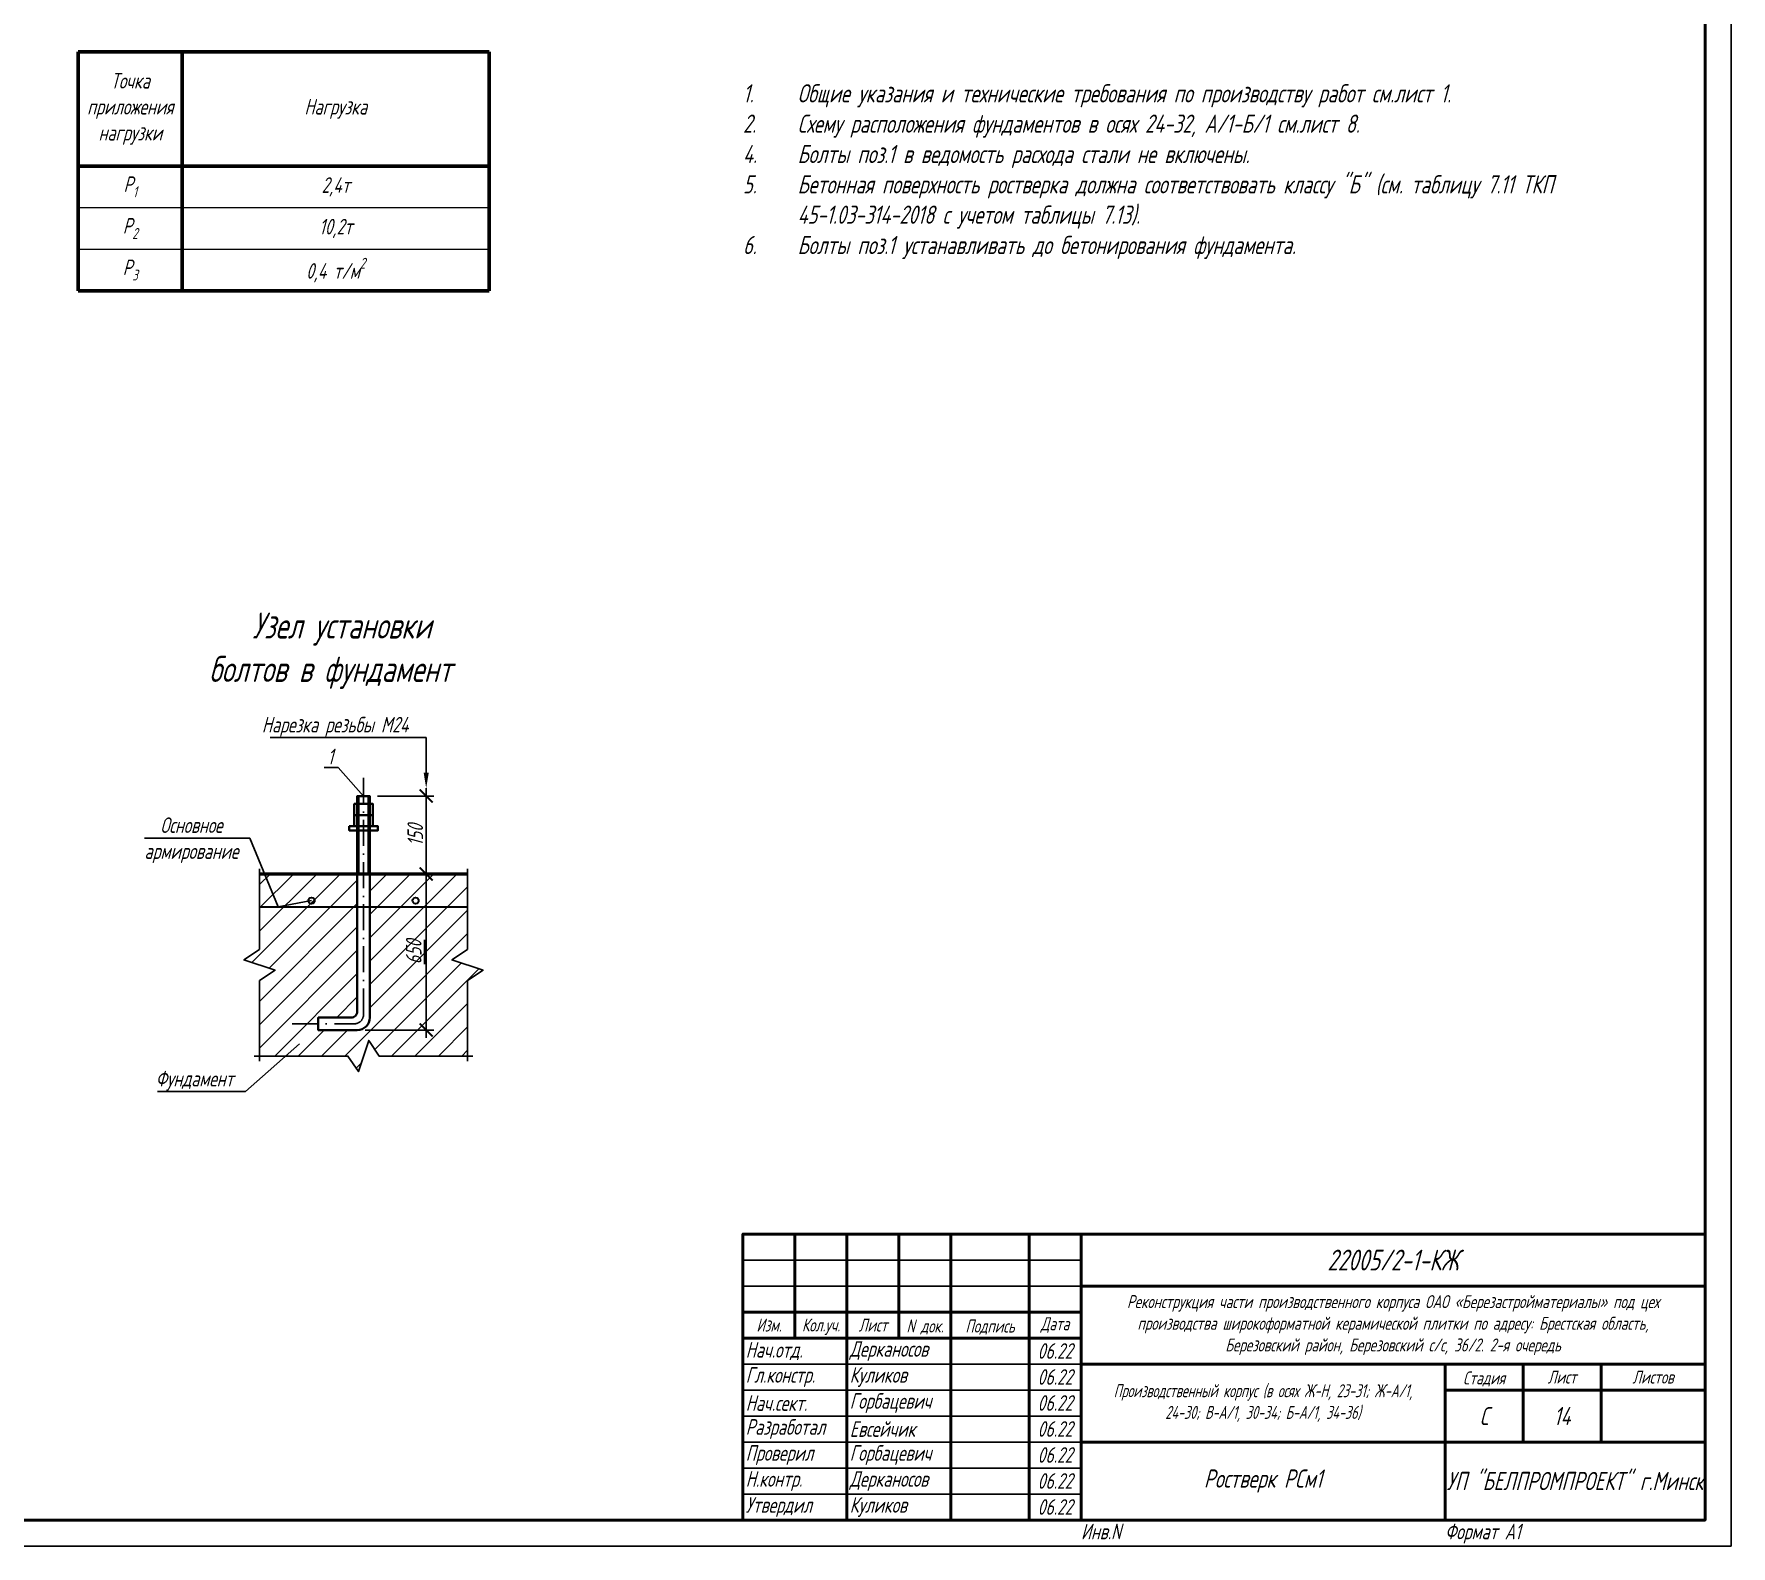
# Model space of a CAD drawing. Header units: millimetres. Extents: x 47215 to 48111, y -15059 to -14168.
# Drawn here: x 47729.9 to 48056.2, y -14761.8 to -14471 of the extents above; entities that cross this region are included whole.
import ezdxf
from ezdxf import colors
from ezdxf.entities.mleader import LeaderData, LeaderLine
from ezdxf.math import Vec2, Vec3

# ---------------------------------------------------------------- set-up
doc = ezdxf.new("R2010")
doc.units = ezdxf.units.MM
doc.linetypes.add('ОСЕВАЯ_МЕЛКАЯ', pattern=[8, 5, -1.5, 0, -1.5])
doc.layers.get('Defpoints').update_dxf_attribs({"color": 255})
for name, color, linetype, lineweight in [('!выноски_0.25', 185, 'Continuous', 25), ('!Текст', 7, 'Continuous', 25), ('Арматура', 214, 'Continuous', 53), ('Выноски', 7, 'Continuous', 25), ('Обозначения', 102, 'Continuous', 25), ('Размеры', 170, 'Continuous', 25), ('Ростверки', 26, 'Continuous', 53)]:
    doc.layers.add(name, color=color, linetype=linetype, lineweight=lineweight)
doc.styles.add('2.5', font='simplex.shx', dxfattribs={"width": 0.65, "oblique": 15, "height": 2.5})
doc.styles.add('3.0', font='simplex.shx', dxfattribs={"width": 0.7, "oblique": 15, "height": 3})
doc.styles.add('3.5', font='simplex.shx', dxfattribs={"width": 0.7, "oblique": 15, "height": 3.5})
doc.styles.add('5.0', font='simplex.shx', dxfattribs={"width": 0.7, "oblique": 15, "height": 5})
doc.styles.add('knv_2.5', font='simplex.shx', dxfattribs={"width": 0.7, "oblique": 15, "height": 2.5})
doc.styles.add('knv_3', font='simplex.shx', dxfattribs={"width": 0.7, "oblique": 15, "height": 3})
doc.styles.add('knv_3.5', font='simplex.shx', dxfattribs={"width": 0.7, "oblique": 15, "height": 3.5})
doc.styles.add('SIMPLEX', font='simplex.shx', dxfattribs={"width": 0.7, "oblique": 15})
doc.styles.add('стиль1-3', font='simplex.shx', dxfattribs={"width": 0.7, "oblique": 15, "height": 3})
doc.dimstyles.new('10-3', dxfattribs={"dimtxt": 3, "dimasz": 2.5, "dimexe": 1.5, "dimexo": 1.5, "dimgap": 0.6, "dimtad": 1, "dimdec": 0, "dimlfac": 10, "dimtxsty": '3.0', "dimblk": 'ARCHTICK', "dimcen": 2.5, "dimdle": 1.5, "dimadec": 0, "dimazin": 0, "dimtfac": 1, "dimtdec": 0, "dimtmove": 1, "dimatfit": 3, "dimldrblk": 'OPEN30', "dimfxl": 1.5, "dimarcsym": 0})

# ---------------------------------------------------------------- blocks, each defined once
blk = doc.blocks.new('_ArchTick')
at = {"color": 0, "linetype": 'ByBlock', "const_width": 0.15}
blk.add_lwpolyline([(-0.5, -0.5), (0.5, 0.5)], dxfattribs=at)
blk = doc.blocks.new('*D135')
at = {"layer": 'Defpoints', "color": 0, "transparency": 16777216}
for p in [(47794.47, -14617.54), (47794.47, -14632.54), (47805.32, -14632.54)]:
    blk.add_point(p, dxfattribs=at)
at = {"layer": 'Размеры', "color": 0, "lineweight": -2, "transparency": 16777216}
for p, q in [((47805.32, -14616.04), (47805.32, -14634.04)), ((47795.97, -14617.54), (47806.82, -14617.54)), ((47795.97, -14632.54), (47806.82, -14632.54))]:
    blk.add_line(p, q, dxfattribs=at)
at = {"layer": 'Размеры', "color": 0, "lineweight": -2, "transparency": 16777216, "xscale": 2.5, "yscale": 2.5, "zscale": 2.5}
for p, rotation in [((47805.32, -14617.54), 90), ((47805.32, -14632.54), 270)]:
    blk.add_blockref('_ArchTick', p, dxfattribs=dict(at, rotation=rotation))
at = {"layer": 'Размеры', "color": 0, "transparency": 16777216, "insert": (47803.22, -14625.04), "char_height": 3, "attachment_point": 5, "rotation": 90, "style": '3.0'}
blk.add_mtext('150', dxfattribs=at)
blk = doc.blocks.new('_Open30')
at = {"color": 0, "linetype": 'ByBlock', "lineweight": -2}
for p, q in [((-1, 0.27), (0, 0)), ((0, 0), (-1, -0.27)), ((0, 0), (-1, 0))]:
    blk.add_line(p, q, dxfattribs=at)
blk = doc.blocks.new('*D136')
at = {"layer": 'Defpoints', "color": 0, "transparency": 16777216}
for p in [(47794.47, -14632.54), (47792.07, -14662.54), (47805.32, -14662.54)]:
    blk.add_point(p, dxfattribs=at)
at = {"layer": 'Размеры', "color": 0, "lineweight": -2, "transparency": 16777216}
for p, q in [((47795.97, -14632.54), (47806.82, -14632.54)), ((47805.32, -14631.04), (47805.32, -14664.04)), ((47793.57, -14662.54), (47806.82, -14662.54))]:
    blk.add_line(p, q, dxfattribs=at)
at = {"layer": 'Размеры', "color": 0, "lineweight": -2, "transparency": 16777216, "xscale": 2.5, "yscale": 2.5, "zscale": 2.5}
for p, rotation in [((47805.32, -14632.54), 90), ((47805.32, -14662.54), 270)]:
    blk.add_blockref('_ArchTick', p, dxfattribs=dict(at, rotation=rotation))
at = {"layer": 'Размеры', "color": 0, "transparency": 16777216, "insert": (47802.92, -14647.54), "char_height": 3, "attachment_point": 5, "rotation": 90, "style": '3.0'}
blk.add_mtext('\\L650', dxfattribs=at)
blk = doc.blocks.new('_None')
blk = doc.blocks.new('*T20')
at = {"color": 0, "linetype": 'Continuous', "lineweight": 60, "transparency": 16777216}
for p, q in [((0, 0), (79, 0)), ((0, 0), (0, -46)), ((20, 0), (20, -46)), ((79, 0), (79, -46)), ((0, -22), (79, -22)), ((0, -46), (79, -46))]:
    blk.add_line(p, q, dxfattribs=at)
at = {"color": 0, "linetype": 'Continuous', "lineweight": 15, "transparency": 16777216}
for p, q in [((0, -30), (79, -30)), ((0, -38), (79, -38))]:
    blk.add_line(p, q, dxfattribs=at)
at = {"color": 0, "transparency": 16777216, "char_height": 3, "attachment_point": 5, "style": 'SIMPLEX'}
for s, insert, width in [('Точка приложения нагрузки', (10, -11), 20), ('Нагрузка', (49.5, -11), 56.0011), ('\\A1;P{\\H0.7x;\\S^ 1;}', (10, -26), 17), ('2,4т', (49.5, -26), 56.0011), ('\\A1;P{\\H0.7x;\\S^ 2;}', (10, -34), 17), ('10,2т', (49.5, -34), 56.0011), ('\\A1;P{\\H0.7x;\\S^ 3;}', (10, -42), 17), ('\\A1;0,4 т/м{\\H0.7x;\\S2^ ;}', (49.5, -42), 56.0011)]:
    blk.add_mtext(s, dxfattribs=dict(at, insert=insert, width=width))

msp = doc.modelspace()

# ---------------------------------------------------------------- hatches: boundary and pattern name
h = msp.add_hatch()
h.set_pattern_fill('ANSI31', color=256)
h.set_pattern_definition([(45, (3548.6827, -483.004), (-2.24506403, 2.24506403), [])])
h.paths.add_polyline_path([(47792.071, -14632.538), (47773.271, -14632.538), (47773.271, -14647.038), (47770.271, -14649.038), (47776.271, -14651.038), (47773.271, -14653.038), (47773.271, -14667.538), (47790.271, -14667.538), (47792.271, -14670.538), (47794.271, -14664.538), (47796.271, -14667.538), (47813.271, -14667.538), (47813.271, -14653.038), (47816.271, -14651.038), (47810.271, -14649.038), (47813.271, -14647.038), (47813.271, -14632.538), (47794.471, -14632.538), (47794.471, -14660.138, -0.4134222), (47792.077, -14662.538), (47784.571, -14662.538), (47784.571, -14660.138), (47790.871, -14660.138, 0.4142136), (47792.071, -14658.938)])
h.paths.add_polyline_path([(47804.846, -14651.565), (47804.846, -14644.665), (47800.397, -14643.473), (47800.397, -14650.373)], flags=24)

# ---------------------------------------------------------------- linework, layer by layer
at = {"color": 7, "lineweight": 25}
msp.add_lwpolyline([(47215.235, -14761.777), (48056.235, -14761.777), (48056.235, -14167.777), (47215.235, -14167.777)], close=True, dxfattribs=at)
at = {"color": 7, "linetype": 'Continuous', "lineweight": 50}
msp.add_lwpolyline([(47235.235, -14172.777), (48051.235, -14172.777), (48051.235, -14756.777), (47235.235, -14756.777)], close=True, dxfattribs=at)
at = {"color": 5, "linetype": 'ОСЕВАЯ_МЕЛКАЯ', "lineweight": 25}
msp.add_lwpolyline([(47779.571, -14661.338), (47791.471, -14661.338, 0.4142136), (47793.271, -14659.538), (47793.271, -14612.538)], format="xyb", dxfattribs=at)
at = {"lineweight": 40}
msp.add_lwpolyline([(47792.064, -14662.538, 0.4150065), (47794.471, -14660.138), (47794.471, -14617.538), (47792.071, -14617.538), (47792.071, -14658.938, -0.4142136), (47790.871, -14660.138), (47784.571, -14660.138), (47784.571, -14662.538)], format="xyb", close=True, dxfattribs=at)
for points in [[(47795.071, -14621.188), (47791.471, -14621.188), (47791.471, -14619.038), (47795.071, -14619.038)], [(47795.071, -14623.338), (47791.471, -14623.338), (47791.471, -14621.188), (47795.071, -14621.188)]]:
    msp.add_lwpolyline(points, close=True, dxfattribs=at)
for points in [[(47792.371, -14617.538), (47792.371, -14632.538)], [(47794.171, -14617.538), (47794.171, -14632.538)], [(47773.271, -14631.538), (47773.271, -14647.038), (47770.271, -14649.038), (47776.271, -14651.038), (47773.271, -14653.038), (47773.271, -14668.538)], [(47813.271, -14631.538), (47813.271, -14647.038), (47810.271, -14649.038), (47816.271, -14651.038), (47813.271, -14653.038), (47813.271, -14668.538)], [(47772.271, -14667.538), (47790.271, -14667.538), (47792.271, -14670.538), (47794.271, -14664.538), (47796.271, -14667.538), (47814.271, -14667.538)]]:
    msp.add_lwpolyline(points)
for points in [[(47790.521, -14623.338), (47790.521, -14624.138), (47796.021, -14624.138), (47796.021, -14623.338), (47790.521, -14623.338)], [(47792.071, -14632.538), (47794.471, -14632.538)]]:
    msp.add_lwpolyline(points, dxfattribs=at)
at = {"color": 7, "lineweight": 50}
msp.add_lwpolyline([(47866.235, -14756.777), (48051.235, -14756.777), (48051.235, -14701.777), (47866.235, -14701.777)], close=True, dxfattribs=at)
for points in [[(47876.235, -14701.777), (47876.235, -14721.777)], [(47886.235, -14701.777), (47886.235, -14756.777)], [(47896.235, -14701.777), (47896.235, -14721.777)], [(47906.235, -14701.777), (47906.235, -14756.777)], [(47921.235, -14701.777), (47921.235, -14756.777)], [(47931.235, -14701.777), (47931.235, -14756.777)], [(47931.235, -14711.777), (48051.235, -14711.777)], [(47866.235, -14716.777), (47931.235, -14716.777)], [(47866.235, -14721.777), (47931.235, -14721.777)], [(47931.235, -14726.777), (48051.235, -14726.777)], [(48001.235, -14726.777), (48001.235, -14756.777)], [(48016.235, -14726.777), (48016.235, -14741.777)], [(48031.235, -14726.777), (48031.235, -14741.777)], [(48001.235, -14731.777), (48051.235, -14731.777)], [(47931.235, -14741.777), (48051.235, -14741.777)]]:
    msp.add_lwpolyline(points, dxfattribs=at)
at = {"color": 7, "lineweight": 25}
for points in [[(47866.235, -14706.777), (47931.235, -14706.777)], [(47866.235, -14711.777), (47931.235, -14711.777)], [(47866.235, -14716.777), (47931.235, -14716.777)], [(47866.235, -14721.777), (47931.235, -14721.777)], [(47866.235, -14726.777), (47931.235, -14726.777)], [(47866.235, -14731.777), (47931.235, -14731.777)], [(47866.235, -14736.777), (47931.235, -14736.777)], [(47866.235, -14741.777), (47931.235, -14741.777)], [(47866.235, -14746.777), (47931.235, -14746.777)], [(47866.235, -14751.777), (47931.235, -14751.777)]]:
    msp.add_lwpolyline(points, dxfattribs=at)
at = {"layer": 'Арматура', "lineweight": 30}
msp.add_lwpolyline([(47773.271, -14638.838), (47813.271, -14638.838)], dxfattribs=at)
for centre in [(47783.271, -14637.638), (47803.271, -14637.638)]:
    msp.add_circle(centre, 0.6, dxfattribs=at)
at = {"layer": 'Ростверки'}
msp.add_lwpolyline([(47813.271, -14632.538), (47773.271, -14632.538)], dxfattribs=at)

# ---------------------------------------------------------------- block references
msp.add_blockref('*T20', (47738.416, -14474.384))

# ---------------------------------------------------------------- texts
at = {"layer": '!выноски_0.25', "color": 7}
for s, insert, char_height, width, attachment_point, style in [('Изм.', (47871.235, -14719.277), 2.5, 10, 5, 'knv_2.5'), ('Кол.уч.', (47881.235, -14719.601), 2.5, 10, 5, 'knv_2.5'), ('Лист', (47891.235, -14719.277), 2.5, 10, 5, 'knv_2.5'), ('Дата', (47926.235, -14719.277), 2.5, 10, 5, 'knv_2.5'), ('N док.', (47901.235, -14719.654), 2.5, 10, 5, 'knv_2.5'), ('Подпись', (47913.735, -14719.669), 2.5, 15, 5, 'knv_2.5'), ('Нач.отд.', (47866.759, -14724.277), 3, 19.47662, 4, 'knv_3'), ('Дерканосов', (47886.759, -14724.277), 3, 19.47662, 4, 'knv_3'), ('Гл.констр.', (47866.759, -14729.277), 3, 19.47662, 4, 'knv_3'), ('Куликов', (47886.759, -14729.277), 3, 19.47662, 4, 'knv_3'), ('Стадия', (48008.735, -14729.64), 2.5, 15, 5, 'knv_2.5'), ('Лист', (48023.735, -14729.277), 2.5, 15, 5, 'knv_2.5'), ('Листов', (48041.235, -14729.277), 2.5, 20, 5, 'knv_2.5'), ('Нач.сект.', (47866.759, -14734.277), 3, 19.47662, 4, 'knv_3'), ('Горбацевич', (47886.759, -14734.277), 3, 19.47662, 4, 'knv_3'), ('Разработал', (47866.759, -14739.277), 3, 19.47662, 4, 'knv_3'), ('Евсейчик', (47886.759, -14739.277), 3, 19.47662, 4, 'knv_3'), ('Проверил', (47866.759, -14744.277), 3, 19.47662, 4, 'knv_3'), ('Горбацевич', (47886.759, -14744.277), 3, 19.47662, 4, 'knv_3'), ('Н.контр.', (47866.759, -14749.277), 3, 19.47662, 4, 'knv_3'), ('Дерканосов', (47886.759, -14749.277), 3, 19.47662, 4, 'knv_3'), ('УП "БЕЛПРОМПРОЕКТ" г.Минск', (48026.235, -14749.277), 3.5, 50, 5, 'knv_3.5'), ('Утвердил', (47866.759, -14754.277), 3, 19.47662, 4, 'knv_3'), ('Куликов', (47886.759, -14754.277), 3, 19.47662, 4, 'knv_3')]:
    msp.add_mtext(s, dxfattribs=dict(at, insert=insert, char_height=char_height, width=width, attachment_point=attachment_point, style=style))
at = {"layer": '!Текст', "color": 7, "style": '3.0', "oblique": 15, "width": 0.7}
msp.add_text('Инв.N', height=3, dxfattribs=at).set_placement((47931.235, -14760.477))
at = {"layer": '!Текст', "insert": (47866.235, -14480.645), "char_height": 3.5, "width": 185, "attachment_point": 1, "style": '3.5'}
msp.add_mtext('\\A1;\\pi-10.5,l10.5,t10.5;1.^IОбщие указания и технические требования по производству работ см.лист 1.\\P2.^IСхему расположения фундаментов в осях 24-32, А/1-Б/1 см.лист 8.\\P4.^IБолты поз.1 в ведомость расхода стали не включены.\\P{\\A0;5.^IБетонная поверхность ростверка должна соответствовать классу "Б" (см. таблицу 7.11 ТКП 45-1.03-314-2018 с учетом таблицы 7.13). }\\P6.^IБолты поз.1 устанавливать до бетонирования фундамента.', dxfattribs=at)
at = {"layer": '!Текст', "lineweight": 30, "ltscale": 10, "insert": (47762.519, -14582.251), "char_height": 5, "width": 61.0042, "attachment_point": 1, "style": '5.0'}
msp.add_mtext('\\pi9.38885;Узел установки \\P\\pi1.04636;болтов в фундамент', dxfattribs=at)
at = {"layer": '!Текст', "color": 1, "lineweight": 30, "insert": (47991.235, -14706.777), "char_height": 4, "width": 120, "attachment_point": 5, "style": '3.5'}
msp.add_mtext('22005/2-1-КЖ', dxfattribs=at)
at = {"layer": '!Текст', "color": 1, "lineweight": 25, "insert": (47991.235, -14719.277), "char_height": 2.5, "width": 120, "attachment_point": 5, "style": '2.5'}
msp.add_mtext('\\A1;{\\W0.7;\\C5;Реконструкция части производственного корпуса ОАО «Березастройматериалы» под цех производства широкоформатной керамической плитки по адресу: Брестская область, Березовский район, Березовский с/с, 36/2. 2-я очередь}', dxfattribs=at)
at = {"layer": '!Текст', "color": 7, "attachment_point": 5}
for s, insert, char_height, width, style in [('06.22', (47926.235, -14724.259), 3, 10, '3.0'), ('06.22', (47926.235, -14729.259), 3, 10, '3.0'), ('{\\C256;Производственный корпус (в осях Ж-Н, 23-31; Ж-А/1, 24-30; В-А/1, 30-34; Б-А/1, 34-36)\\H1.2381x; }', (47966.235, -14734.277), 2.5, 70, '2.5'), ('06.22', (47926.235, -14734.259), 3, 10, '3.0'), ('C', (48008.735, -14736.777), 3.5, 15, '3.5'), ('14', (48023.735, -14736.777), 3.5, 15, '3.5'), ('06.22', (47926.235, -14739.259), 3, 10, '3.0'), ('06.22', (47926.235, -14744.259), 3, 10, '3.0'), ('\\pt0.93335;{\\C0;Ростверк РСм1}', (47966.235, -14749.277), 3.5, 70, '3.5'), ('06.22', (47926.235, -14749.259), 3, 10, '3.0'), ('06.22', (47926.235, -14754.259), 3, 10, '3.0')]:
    msp.add_mtext(s, dxfattribs=dict(at, insert=insert, char_height=char_height, width=width, style=style))
at = {"linetype": 'ByBlock', "lineweight": 25, "style": 'стиль1-3', "oblique": 15, "width": 0.7}
msp.add_text('Формат А1', height=3, dxfattribs=at).set_placement((48001.235, -14760.477))

# ---------------------------------------------------------------- dimensions: what is measured, and where the dimension line sits
at = {"layer": 'Размеры'}
dim = msp.add_linear_dim(base=(47805.322, -14632.538), p1=(47794.471, -14617.538), p2=(47794.471, -14632.538), angle=90, dimstyle='10-3', dxfattribs=at)
dim.commit()
dim.dimension.update_dxf_attribs({"geometry": '*D135', "text_midpoint": (47803.222, -14625.038)})
dim = msp.add_linear_dim(base=(47805.322, -14662.538), p1=(47794.471, -14632.538), p2=(47792.071, -14662.538), angle=90, text='%%U650', dimstyle='10-3', dxfattribs=at)
dim.commit()
dim.dimension.update_dxf_attribs({"geometry": '*D136', "text_midpoint": (47802.922, -14647.538)})

# ---------------------------------------------------------------- leaders
at = {"ltscale": 3}
ml = msp.add_multileader_mtext('Standard', dxfattribs=at)
ml.set_content('1', color=256, style='SIMPLEX')
ml.set_leader_properties()
ml.set_arrow_properties(name='NONE')
ml.build(insert=Vec2(0, 0))
ml.multileader.update_dxf_attribs({"text_left_attachment_type": 6, "text_right_attachment_type": 6, "dogleg_length": 1, "arrow_head_size": 1})
ctx = ml.context
ctx.base_point, ctx.char_height, ctx.arrow_head_size, ctx.landing_gap_size, ctx.plane_origin, ctx.plane_x_axis, ctx.plane_y_axis = Vec3(47786.388, -14612.041), 3, 1, 0.1, Vec3(47932.37, -14542.425), Vec3(1, -0.0000012), Vec3(0.0000012, 1)
ctx.left_attachment, ctx.right_attachment, ctx.text_align_type = 6, 6, 1
notes = []
notes.append((ctx, [(1, (1, 1, 0), (47788.392, -14612.041), (-1, 0.0000012), 1, [(4, [(47793.271, -14617.538)], 0, [])])]))
ctx.mtext.insert, ctx.mtext.text_direction, ctx.mtext.rotation, ctx.mtext.alignment, ctx.mtext.flow_direction = Vec3(47786.89, -14608.441), Vec3(1, -0.0000012), 6.2831841, 2, 5
at = {"layer": 'Выноски', "lineweight": 25}
ml = msp.add_multileader_mtext('Standard', dxfattribs=at)
ml.set_content('Нарезка резьбы М24', color=256, style='3.5')
ml.set_leader_properties()
ml.build(insert=Vec2(0, 0))
ml.multileader.update_dxf_attribs({"text_left_attachment_type": 6, "text_right_attachment_type": 6, "dogleg_length": 1, "arrow_head_size": 3})
ctx = ml.context
ctx.base_point, ctx.char_height, ctx.arrow_head_size, ctx.landing_gap_size, ctx.plane_origin = Vec3(47771.113, -14606.309), 3, 3, 0.1, Vec3(47765.231, -14645.917)
ctx.left_attachment, ctx.right_attachment, ctx.text_align_type = 6, 6, 1
notes.append((ctx, [(1, (1, 1, 0), (47805.322, -14606.309), (-1, 0), 0.805, [(1, [(47805.322, -14616.038)], 0, [])])]))
ctx.mtext.insert, ctx.mtext.width, ctx.mtext.alignment, ctx.mtext.flow_direction = Vec3(47787.815, -14602.309), 36.47423, 2, 5
ml = msp.add_multileader_mtext('Standard', dxfattribs=at)
ml.set_content('Основное \\Pармирование', color=256, style='3.5')
ml.set_leader_properties()
ml.set_arrow_properties(name='NONE')
ml.build(insert=Vec2(0, 0))
ml.multileader.update_dxf_attribs({"text_left_attachment_type": 6, "text_right_attachment_type": 6, "dogleg_length": 1, "arrow_head_size": 3})
ctx = ml.context
ctx.base_point, ctx.char_height, ctx.arrow_head_size, ctx.landing_gap_size, ctx.plane_origin = Vec3(47749.732, -14625.635), 3, 3, 0.1, Vec3(47725.941, -14667.28)
ctx.left_attachment, ctx.right_attachment, ctx.text_align_type = 6, 6, 1
notes.append((ctx, [(1, (1, 1, 0), (47771.405, -14625.635), (-1, 0), 0.805, [(0, [(47783.271, -14637.638), (47776.86, -14638.838)], 0, [])])]))
ctx.mtext.insert, ctx.mtext.width, ctx.mtext.alignment, ctx.mtext.flow_direction = Vec3(47760.166, -14621.635), 22.09571, 2, 5
ml = msp.add_multileader_mtext('Standard', dxfattribs=at)
ml.set_content('Фундамент', color=256, style='3.5')
ml.set_leader_properties()
ml.set_arrow_properties(name='NONE')
ml.build(insert=Vec2(0, 0))
ml.multileader.update_dxf_attribs({"text_left_attachment_type": 6, "text_right_attachment_type": 6, "dogleg_length": 1, "arrow_head_size": 3})
ctx = ml.context
ctx.base_point, ctx.char_height, ctx.arrow_head_size, ctx.landing_gap_size, ctx.plane_origin = Vec3(47751.794, -14674.387), 3, 3, 0.1, Vec3(47725.091, -14716.032)
ctx.left_attachment, ctx.right_attachment, ctx.text_align_type = 6, 6, 1
notes.append((ctx, [(1, (1, 1, 0), (47770.555, -14674.387), (-1, 0), 0.805, [(1, [(47780.938, -14665.16)], 0, [])])]))
ctx.mtext.insert, ctx.mtext.width, ctx.mtext.alignment, ctx.mtext.flow_direction = Vec3(47760.772, -14670.387), 22.09571, 2, 5
at = {"layer": 'Обозначения'}
ml = msp.add_multileader_mtext('Standard', dxfattribs=at)
ml.set_content('\\A1;P{\\H0.46667x;\\S^ 1;}', color=256, style='3.0')
ml.set_leader_properties()
ml.set_arrow_properties(name='NONE')
ml.build(insert=Vec2(0, 0))
ml.multileader.update_dxf_attribs({"text_left_attachment_type": 6, "text_right_attachment_type": 6, "dogleg_length": 2, "arrow_head_size": 2.5, "scale": 100})
ctx = ml.context
ctx.base_point, ctx.scale, ctx.char_height, ctx.arrow_head_size, ctx.plane_origin = Vec3(47712.233, -14503.864), 100, 3, 2.5, Vec3(47699.393, -14509.764)
ctx.left_attachment, ctx.right_attachment = 6, 6
notes.append((ctx, [(0, (1, 1, 0), (47702.762, -14503.864), (1, 0), 9.471, [(0, [(47699.393, -14509.764)], 0, [])])]))
ctx.mtext.insert, ctx.mtext.width, ctx.mtext.flow_direction = Vec3(47714.233, -14500.264), 1.90294, 5
for ctx, leaders in notes:
    for number, flags, end, landing, length, lines in leaders:
        leader = LeaderData()
        leader.index, (leader.has_last_leader_line, leader.has_dogleg_vector, leader.attachment_direction) = number, flags
        leader.last_leader_point, leader.dogleg_vector, leader.dogleg_length = Vec3(end), Vec3(landing), length
        for number, points, colour, breaks in lines:
            line = LeaderLine()
            line.index, line.vertices, line.color, line.breaks = number, Vec3.list(points), colors.encode_raw_color(colour), breaks
            leader.lines.append(line)
        ctx.leaders.append(leader)

doc.saveas('drawing.dxf')
